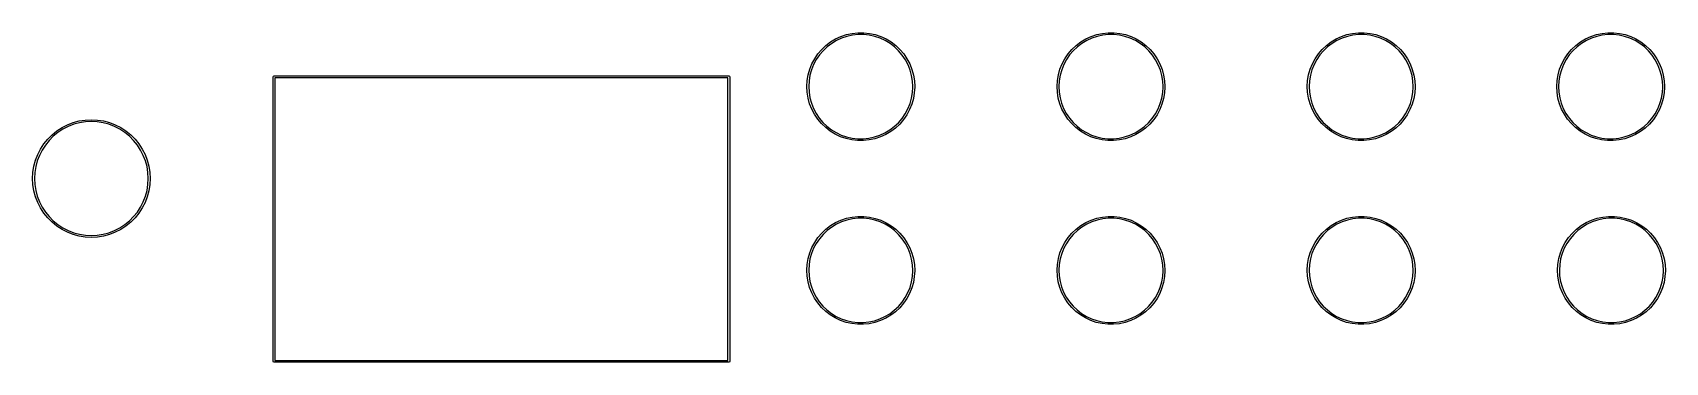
# Model space of a CAD drawing. Extents: x 5 to 107, y 0 to 20.
import ezdxf

# ---------------------------------------------------------------- set-up
doc = ezdxf.new("R2010")
doc.units = 0
doc.layers.add('BLACK', color=7, linetype='CONTINUOUS')

msp = doc.modelspace()

# ---------------------------------------------------------------- linework, layer by layer
at = {"layer": 'BLACK', "linetype": 'CONTINUOUS'}
for p, q in [((54.158, 19.2081), (54.4225, 19.4574)), ((54.4968, 19.3693), (54.2414, 19.1286)), ((54.4225, 19.4574), (54.7123, 19.6766)), ((54.7768, 19.581), (54.4968, 19.3693)), ((54.7123, 19.6766), (55.0241, 19.8632)), ((55.0779, 19.7613), (54.7768, 19.581)), ((55.0241, 19.8632), (55.3543, 20.015)), ((55.3967, 19.9079), (55.0779, 19.7613)), ((55.3543, 20.015), (55.6989, 20.1304)), ((55.7295, 20.0193), (55.3967, 19.9079)), ((55.6989, 20.1304), (56.054, 20.2078)), ((56.0724, 20.094), (55.7295, 20.0193)), ((56.054, 20.2078), (56.4154, 20.2464)), ((56.4214, 20.1313), (56.0724, 20.094)), ((56.4154, 20.2464), (56.7788, 20.2458)), ((56.7723, 20.1307), (56.4214, 20.1313)), ((57.1212, 20.0922), (56.7723, 20.1307)), ((56.7788, 20.2458), (57.14, 20.2059)), ((57.4638, 20.0162), (57.1212, 20.0922)), ((57.14, 20.2059), (57.4948, 20.1272)), ((57.7962, 19.9037), (57.4638, 20.0162)), ((57.4948, 20.1272), (57.839, 20.0107)), ((58.1145, 19.756), (57.7962, 19.9037)), ((57.839, 20.0107), (58.1686, 19.8577)), ((58.415, 19.5747), (58.1145, 19.756)), ((58.1686, 19.8577), (58.4798, 19.67)), ((58.6942, 19.362), (58.415, 19.5747)), ((58.4798, 19.67), (58.7689, 19.4498)), ((58.9488, 19.1204), (58.6942, 19.362)), ((58.7689, 19.4498), (59.0325, 19.1996)), ((69.7536, 19.2081), (70.0181, 19.4574)), ((70.0924, 19.3693), (69.837, 19.1286)), ((70.0181, 19.4574), (70.3079, 19.6766)), ((70.3724, 19.581), (70.0924, 19.3693)), ((70.3079, 19.6766), (70.6197, 19.8632)), ((70.6735, 19.7613), (70.3724, 19.581)), ((70.6197, 19.8632), (70.9499, 20.015)), ((70.9923, 19.9079), (70.6735, 19.7613)), ((70.9499, 20.015), (71.2945, 20.1304)), ((71.3251, 20.0193), (70.9923, 19.9079)), ((71.2945, 20.1304), (71.6496, 20.2078)), ((71.668, 20.094), (71.3251, 20.0193)), ((71.6496, 20.2078), (72.011, 20.2464)), ((72.017, 20.1313), (71.668, 20.094)), ((72.011, 20.2464), (72.3744, 20.2458)), ((72.3679, 20.1307), (72.017, 20.1313)), ((72.7168, 20.0922), (72.3679, 20.1307)), ((72.3744, 20.2458), (72.7356, 20.2059)), ((73.0594, 20.0162), (72.7168, 20.0922)), ((72.7356, 20.2059), (73.0904, 20.1272)), ((73.3918, 19.9037), (73.0594, 20.0162)), ((73.0904, 20.1272), (73.4346, 20.0107)), ((73.7101, 19.756), (73.3918, 19.9037)), ((73.4346, 20.0107), (73.7642, 19.8577)), ((74.0106, 19.5747), (73.7101, 19.756)), ((73.7642, 19.8577), (74.0754, 19.67)), ((74.2898, 19.362), (74.0106, 19.5747)), ((74.0754, 19.67), (74.3645, 19.4498)), ((74.5444, 19.1204), (74.2898, 19.362)), ((74.3645, 19.4498), (74.6281, 19.1996)), ((85.3492, 19.2081), (85.6137, 19.4574)), ((85.688, 19.3693), (85.4326, 19.1286)), ((85.6137, 19.4574), (85.9035, 19.6766)), ((85.968, 19.581), (85.688, 19.3693)), ((85.9035, 19.6766), (86.2153, 19.8632)), ((86.2691, 19.7613), (85.968, 19.581)), ((86.2153, 19.8632), (86.5455, 20.015)), ((86.5879, 19.9079), (86.2691, 19.7613)), ((86.5455, 20.015), (86.8901, 20.1304)), ((86.9207, 20.0193), (86.5879, 19.9079)), ((86.8901, 20.1304), (87.2452, 20.2078)), ((87.2636, 20.094), (86.9207, 20.0193)), ((87.2452, 20.2078), (87.6066, 20.2464)), ((87.6126, 20.1313), (87.2636, 20.094)), ((87.6066, 20.2464), (87.97, 20.2458)), ((87.9635, 20.1307), (87.6126, 20.1313)), ((88.3124, 20.0922), (87.9635, 20.1307)), ((87.97, 20.2458), (88.3312, 20.2059)), ((88.655, 20.0162), (88.3124, 20.0922)), ((88.3312, 20.2059), (88.686, 20.1272)), ((88.9874, 19.9037), (88.655, 20.0162)), ((88.686, 20.1272), (89.0302, 20.0107)), ((89.3057, 19.756), (88.9874, 19.9037)), ((89.0302, 20.0107), (89.3598, 19.8577)), ((89.6062, 19.5747), (89.3057, 19.756)), ((89.3598, 19.8577), (89.671, 19.67)), ((89.8854, 19.362), (89.6062, 19.5747)), ((89.671, 19.67), (89.9601, 19.4498)), ((90.14, 19.1204), (89.8854, 19.362)), ((89.9601, 19.4498), (90.2237, 19.1996)), ((100.896, 19.2081), (101.16, 19.4574)), ((101.235, 19.3693), (100.979, 19.1286)), ((101.16, 19.4574), (101.45, 19.6766)), ((101.515, 19.581), (101.235, 19.3693)), ((101.45, 19.6766), (101.762, 19.8632)), ((101.816, 19.7613), (101.515, 19.581)), ((101.762, 19.8632), (102.092, 20.015)), ((102.135, 19.9079), (101.816, 19.7613)), ((102.092, 20.015), (102.437, 20.1304)), ((102.467, 20.0193), (102.135, 19.9079)), ((102.437, 20.1304), (102.792, 20.2078)), ((102.81, 20.094), (102.467, 20.0193)), ((102.792, 20.2078), (103.153, 20.2464)), ((103.159, 20.1313), (102.81, 20.094)), ((103.153, 20.2464), (103.517, 20.2458)), ((103.51, 20.1307), (103.159, 20.1313)), ((103.859, 20.0922), (103.51, 20.1307)), ((103.517, 20.2458), (103.878, 20.2059)), ((104.202, 20.0162), (103.859, 20.0922)), ((103.878, 20.2059), (104.233, 20.1272)), ((104.534, 19.9037), (104.202, 20.0162)), ((104.233, 20.1272), (104.577, 20.0107)), ((104.852, 19.756), (104.534, 19.9037)), ((104.577, 20.0107), (104.906, 19.8577)), ((105.153, 19.5747), (104.852, 19.756)), ((104.906, 19.8577), (105.218, 19.67)), ((105.432, 19.362), (105.153, 19.5747)), ((105.218, 19.67), (105.507, 19.4498)), ((105.687, 19.1204), (105.432, 19.362)), ((105.507, 19.4498), (105.77, 19.1996)), ((53.546, 18.311), (53.7172, 18.6316)), ((53.8157, 18.5719), (53.6504, 18.2623)), ((53.7172, 18.6316), (53.922, 18.9318)), ((54.0135, 18.8618), (53.8157, 18.5719)), ((53.922, 18.9318), (54.158, 19.2081)), ((54.2414, 19.1286), (54.0135, 18.8618)), ((59.1757, 18.8528), (58.9488, 19.1204)), ((59.0325, 19.1996), (59.2675, 18.9225)), ((59.3725, 18.5622), (59.1757, 18.8528)), ((59.2675, 18.9225), (59.4713, 18.6215)), ((59.5367, 18.252), (59.3725, 18.5622)), ((59.4713, 18.6215), (59.6413, 18.3004)), ((69.1416, 18.311), (69.3128, 18.6316)), ((69.4113, 18.5719), (69.246, 18.2623)), ((69.3128, 18.6316), (69.5176, 18.9318)), ((69.6091, 18.8618), (69.4113, 18.5719)), ((69.5176, 18.9318), (69.7536, 19.2081)), ((69.837, 19.1286), (69.6091, 18.8618)), ((74.7713, 18.8528), (74.5444, 19.1204)), ((74.6281, 19.1996), (74.8631, 18.9225)), ((74.9681, 18.5622), (74.7713, 18.8528)), ((74.8631, 18.9225), (75.0669, 18.6215)), ((75.1323, 18.252), (74.9681, 18.5622)), ((75.0669, 18.6215), (75.2369, 18.3004)), ((84.7372, 18.311), (84.9084, 18.6316)), ((85.0069, 18.5719), (84.8417, 18.2623)), ((84.9084, 18.6316), (85.1132, 18.9318)), ((85.2047, 18.8618), (85.0069, 18.5719)), ((85.1132, 18.9318), (85.3492, 19.2081)), ((85.4326, 19.1286), (85.2047, 18.8618)), ((90.3669, 18.8528), (90.14, 19.1204)), ((90.2237, 19.1996), (90.4587, 18.9225)), ((90.5637, 18.5622), (90.3669, 18.8528)), ((90.4587, 18.9225), (90.6625, 18.6215)), ((90.7279, 18.252), (90.5637, 18.5622)), ((90.6625, 18.6215), (90.8325, 18.3004)), ((100.284, 18.311), (100.455, 18.6316)), ((100.554, 18.5719), (100.388, 18.2623)), ((100.455, 18.6316), (100.66, 18.9318)), ((100.751, 18.8618), (100.554, 18.5719)), ((100.66, 18.9318), (100.896, 19.2081)), ((100.979, 19.1286), (100.751, 18.8618)), ((105.914, 18.8528), (105.687, 19.1204)), ((105.77, 19.1996), (106.005, 18.9225)), ((106.11, 18.5622), (105.914, 18.8528)), ((106.005, 18.9225), (106.209, 18.6215)), ((106.275, 18.252), (106.11, 18.5622)), ((106.209, 18.6215), (106.379, 18.3004)), ((19.96, 17.503), (19.9776, 17.5454)), ((19.96, -0.197), (19.96, 17.503)), ((19.9776, 17.5454), (20.02, 17.563)), ((20.02, 17.563), (48.37, 17.563)), ((20.08, 17.443), (20.08, -0.137)), ((48.31, 17.443), (20.08, 17.443)), ((48.31, -0.137), (48.31, 17.443)), ((48.37, 17.563), (48.4124, 17.5454)), ((48.4124, 17.5454), (48.43, 17.503)), ((48.43, 17.503), (48.43, -0.197)), ((53.2521, 17.2655), (53.3121, 17.624)), ((53.3121, 17.624), (53.4105, 17.9738)), ((53.4246, 17.5988), (53.3667, 17.2527)), ((53.4105, 17.9738), (53.546, 18.311)), ((53.5196, 17.9367), (53.4246, 17.5988)), ((53.6504, 18.2623), (53.5196, 17.9367)), ((59.6665, 17.9259), (59.5367, 18.252)), ((59.6413, 18.3004), (59.7757, 17.9627)), ((59.7603, 17.5878), (59.6665, 17.9259)), ((59.817, 17.2414), (59.7603, 17.5878)), ((59.7757, 17.9627), (59.8728, 17.6125)), ((59.8728, 17.6125), (59.9315, 17.2539)), ((68.8477, 17.2655), (68.9077, 17.624)), ((68.9077, 17.624), (69.0061, 17.9738)), ((69.0202, 17.5988), (68.9623, 17.2527)), ((69.0061, 17.9738), (69.1416, 18.311)), ((69.1152, 17.9367), (69.0202, 17.5988)), ((69.246, 18.2623), (69.1152, 17.9367)), ((75.2621, 17.9259), (75.1323, 18.252)), ((75.2369, 18.3004), (75.3713, 17.9627)), ((75.3559, 17.5878), (75.2621, 17.9259)), ((75.4126, 17.2414), (75.3559, 17.5878)), ((75.3713, 17.9627), (75.4684, 17.6125)), ((75.4684, 17.6125), (75.5271, 17.2539)), ((84.4433, 17.2655), (84.5033, 17.624)), ((84.5033, 17.624), (84.6017, 17.9738)), ((84.6158, 17.5988), (84.5579, 17.2527)), ((84.6017, 17.9738), (84.7372, 18.311)), ((84.7108, 17.9367), (84.6158, 17.5988)), ((84.8417, 18.2623), (84.7108, 17.9367)), ((90.8577, 17.9259), (90.7279, 18.252)), ((90.8325, 18.3004), (90.9669, 17.9627)), ((90.9515, 17.5878), (90.8577, 17.9259)), ((91.0082, 17.2414), (90.9515, 17.5878)), ((90.9669, 17.9627), (91.064, 17.6125)), ((91.064, 17.6125), (91.1227, 17.2539)), ((99.9899, 17.2655), (100.05, 17.624)), ((100.05, 17.624), (100.148, 17.9738)), ((100.162, 17.5988), (100.104, 17.2527)), ((100.148, 17.9738), (100.284, 18.311)), ((100.257, 17.9367), (100.162, 17.5988)), ((100.388, 18.2623), (100.257, 17.9367)), ((106.404, 17.9259), (106.275, 18.252)), ((106.379, 18.3004), (106.514, 17.9627)), ((106.498, 17.5878), (106.404, 17.9259)), ((106.555, 17.2414), (106.498, 17.5878)), ((106.514, 17.9627), (106.611, 17.6125)), ((106.611, 17.6125), (106.669, 17.2539)), ((53.2312, 16.9027), (53.2521, 17.2655)), ((53.2312, 16.9023), (53.2312, 16.9027)), ((53.2496, 16.5398), (53.2312, 16.9023)), ((53.3071, 16.1809), (53.2496, 16.5398)), ((53.3667, 17.2527), (53.3465, 16.9023)), ((53.3465, 16.9023), (53.3642, 16.5518)), ((53.3642, 16.5518), (53.4197, 16.2053)), ((59.7553, 16.1721), (59.8145, 16.5181)), ((59.8145, 16.5181), (59.8359, 16.8683)), ((59.836, 16.891), (59.817, 17.2414)), ((59.8359, 16.8683), (59.836, 16.891)), ((59.9289, 16.5048), (59.8677, 16.1466)), ((59.9511, 16.8675), (59.9289, 16.5048)), ((59.9315, 17.2539), (59.9512, 16.891)), ((59.9512, 16.891), (59.9511, 16.8675)), ((68.8268, 16.9027), (68.8477, 17.2655)), ((68.8268, 16.9023), (68.8268, 16.9027)), ((68.8452, 16.5398), (68.8268, 16.9023)), ((68.9027, 16.1809), (68.8452, 16.5398)), ((68.9623, 17.2527), (68.9421, 16.9023)), ((68.9421, 16.9023), (68.9598, 16.5518)), ((68.9598, 16.5518), (69.0153, 16.2053)), ((75.3509, 16.1721), (75.4101, 16.5181)), ((75.4101, 16.5181), (75.4315, 16.8683)), ((75.4316, 16.891), (75.4126, 17.2414)), ((75.4315, 16.8683), (75.4316, 16.891)), ((75.5245, 16.5048), (75.4633, 16.1466)), ((75.5467, 16.8675), (75.5245, 16.5048)), ((75.5271, 17.2539), (75.5468, 16.891)), ((75.5468, 16.891), (75.5467, 16.8675)), ((84.4224, 16.9027), (84.4433, 17.2655)), ((84.4224, 16.9023), (84.4224, 16.9027)), ((84.4408, 16.5398), (84.4224, 16.9023)), ((84.4983, 16.1809), (84.4408, 16.5398)), ((84.5579, 17.2527), (84.5377, 16.9023)), ((84.5377, 16.9023), (84.5554, 16.5518)), ((84.5554, 16.5518), (84.6109, 16.2053)), ((90.9465, 16.1721), (91.0057, 16.5181)), ((91.0057, 16.5181), (91.0271, 16.8683)), ((91.0272, 16.891), (91.0082, 17.2414)), ((91.0271, 16.8683), (91.0272, 16.891)), ((91.1201, 16.5048), (91.0589, 16.1466)), ((91.1423, 16.8675), (91.1201, 16.5048)), ((91.1227, 17.2539), (91.1424, 16.891)), ((91.1424, 16.891), (91.1423, 16.8675)), ((99.969, 16.9027), (99.9899, 17.2655)), ((99.969, 16.9023), (99.969, 16.9027)), ((99.9874, 16.5398), (99.969, 16.9023)), ((100.045, 16.1809), (99.9874, 16.5398)), ((100.104, 17.2527), (100.084, 16.9023)), ((100.084, 16.9023), (100.102, 16.5518)), ((100.102, 16.5518), (100.158, 16.2053)), ((106.493, 16.1721), (106.552, 16.5181)), ((106.552, 16.5181), (106.574, 16.8683)), ((106.574, 16.891), (106.555, 17.2414)), ((106.574, 16.8683), (106.574, 16.891)), ((106.667, 16.5048), (106.606, 16.1466)), ((106.689, 16.8675), (106.667, 16.5048)), ((106.669, 17.2539), (106.689, 16.891)), ((106.689, 16.891), (106.689, 16.8675)), ((53.403, 15.8304), (53.3071, 16.1809)), ((53.5362, 15.4923), (53.403, 15.8304)), ((53.4197, 16.2053), (53.5123, 15.8668)), ((53.5123, 15.8668), (53.6409, 15.5403)), ((53.7051, 15.1705), (53.5362, 15.4923)), ((53.6409, 15.5403), (53.8041, 15.2295)), ((59.3608, 15.2004), (59.5271, 15.5094)), ((59.6314, 15.4604), (59.4591, 15.1404)), ((59.5271, 15.5094), (59.6592, 15.8346)), ((59.7681, 15.7971), (59.6314, 15.4604)), ((59.6592, 15.8346), (59.7553, 16.1721)), ((59.8677, 16.1466), (59.7681, 15.7971)), ((68.9986, 15.8304), (68.9027, 16.1809)), ((69.1318, 15.4923), (68.9986, 15.8304)), ((69.0153, 16.2053), (69.1079, 15.8668)), ((69.1079, 15.8668), (69.2365, 15.5403)), ((69.3007, 15.1705), (69.1318, 15.4923)), ((69.2365, 15.5403), (69.3997, 15.2295)), ((74.9564, 15.2004), (75.1227, 15.5094)), ((75.227, 15.4604), (75.0547, 15.1404)), ((75.1227, 15.5094), (75.2548, 15.8346)), ((75.3637, 15.7971), (75.227, 15.4604)), ((75.2548, 15.8346), (75.3509, 16.1721)), ((75.4633, 16.1466), (75.3637, 15.7971)), ((84.5942, 15.8304), (84.4983, 16.1809)), ((84.7274, 15.4923), (84.5942, 15.8304)), ((84.6109, 16.2053), (84.7035, 15.8668)), ((84.7035, 15.8668), (84.8321, 15.5403)), ((84.8963, 15.1705), (84.7274, 15.4923)), ((84.8321, 15.5403), (84.9953, 15.2295)), ((90.552, 15.2004), (90.7183, 15.5094)), ((90.8226, 15.4604), (90.6503, 15.1404)), ((90.7183, 15.5094), (90.8504, 15.8346)), ((90.9593, 15.7971), (90.8226, 15.4604)), ((90.8504, 15.8346), (90.9465, 16.1721)), ((91.0589, 16.1466), (90.9593, 15.7971)), ((100.141, 15.8304), (100.045, 16.1809)), ((100.274, 15.4923), (100.141, 15.8304)), ((100.158, 16.2053), (100.25, 15.8668)), ((100.25, 15.8668), (100.379, 15.5403)), ((100.443, 15.1705), (100.274, 15.4923)), ((100.379, 15.5403), (100.542, 15.2295)), ((106.099, 15.2004), (106.265, 15.5094)), ((106.369, 15.4604), (106.197, 15.1404)), ((106.265, 15.5094), (106.397, 15.8346)), ((106.506, 15.7971), (106.369, 15.4604)), ((106.397, 15.8346), (106.493, 16.1721)), ((106.606, 16.1466), (106.506, 15.7971)), ((6.48471, 14.137), (6.806, 14.3457)), ((6.806, 14.3457), (7.14734, 14.5196)), ((7.19418, 14.4144), (6.86357, 14.2459)), ((7.14734, 14.5196), (7.505, 14.6569)), ((7.54058, 14.5474), (7.19418, 14.4144)), ((7.505, 14.6569), (7.87504, 14.756)), ((7.89898, 14.6434), (7.54058, 14.5474)), ((7.87504, 14.756), (8.25343, 14.8159)), ((8.26546, 14.7014), (7.89898, 14.6434)), ((8.25343, 14.8159), (8.636, 14.836)), ((8.636, 14.7209), (8.26546, 14.7014)), ((8.636, 14.836), (9.01857, 14.8159)), ((9.00654, 14.7014), (8.636, 14.7209)), ((9.37302, 14.6434), (9.00654, 14.7014)), ((9.01857, 14.8159), (9.39696, 14.756)), ((9.73142, 14.5474), (9.37302, 14.6434)), ((9.39696, 14.756), (9.767, 14.6569)), ((10.0778, 14.4144), (9.73142, 14.5474)), ((9.767, 14.6569), (10.1247, 14.5196)), ((10.4084, 14.2459), (10.0778, 14.4144)), ((10.1247, 14.5196), (10.466, 14.3457)), ((10.466, 14.3457), (10.7873, 14.137)), ((53.9078, 14.8689), (53.7051, 15.1705)), ((53.8041, 15.2295), (53.9998, 14.9383)), ((54.1419, 14.5909), (53.9078, 14.8689)), ((53.9998, 14.9383), (54.2259, 14.6698)), ((54.4046, 14.3398), (54.1419, 14.5909)), ((54.2259, 14.6698), (54.4796, 14.4273)), ((54.6929, 14.1186), (54.4046, 14.3398)), ((54.4796, 14.4273), (54.758, 14.2137)), ((58.3962, 14.1947), (58.6769, 14.4054)), ((58.751, 14.3171), (58.4604, 14.0989)), ((58.6769, 14.4054), (58.9331, 14.6452)), ((59.0163, 14.5654), (58.751, 14.3171)), ((58.9331, 14.6452), (59.162, 14.9112)), ((59.2533, 14.8409), (59.0163, 14.5654)), ((59.162, 14.9112), (59.3608, 15.2004)), ((59.4591, 15.1404), (59.2533, 14.8409)), ((69.5034, 14.8689), (69.3007, 15.1705)), ((69.3997, 15.2295), (69.5954, 14.9383)), ((69.7375, 14.5909), (69.5034, 14.8689)), ((69.5954, 14.9383), (69.8215, 14.6698)), ((70.0002, 14.3398), (69.7375, 14.5909)), ((69.8215, 14.6698), (70.0752, 14.4273)), ((70.2885, 14.1186), (70.0002, 14.3398)), ((70.0752, 14.4273), (70.3536, 14.2137)), ((73.9918, 14.1947), (74.2725, 14.4054)), ((74.3466, 14.3171), (74.056, 14.0989)), ((74.2725, 14.4054), (74.5287, 14.6452)), ((74.6119, 14.5654), (74.3466, 14.3171)), ((74.5287, 14.6452), (74.7576, 14.9112)), ((74.8489, 14.8409), (74.6119, 14.5654)), ((74.7576, 14.9112), (74.9564, 15.2004)), ((75.0547, 15.1404), (74.8489, 14.8409)), ((85.099, 14.8689), (84.8963, 15.1705)), ((84.9953, 15.2295), (85.191, 14.9383)), ((85.3331, 14.5909), (85.099, 14.8689)), ((85.191, 14.9383), (85.4171, 14.6698)), ((85.5958, 14.3398), (85.3331, 14.5909)), ((85.4171, 14.6698), (85.6708, 14.4273)), ((85.8841, 14.1186), (85.5958, 14.3398)), ((85.6708, 14.4273), (85.9492, 14.2137)), ((89.5874, 14.1947), (89.8681, 14.4054)), ((89.9422, 14.3171), (89.6516, 14.0989)), ((89.8681, 14.4054), (90.1243, 14.6452)), ((90.2075, 14.5654), (89.9422, 14.3171)), ((90.1243, 14.6452), (90.3532, 14.9112)), ((90.4445, 14.8409), (90.2075, 14.5654)), ((90.3532, 14.9112), (90.552, 15.2004)), ((90.6503, 15.1404), (90.4445, 14.8409)), ((100.646, 14.8689), (100.443, 15.1705)), ((100.542, 15.2295), (100.738, 14.9383)), ((100.88, 14.5909), (100.646, 14.8689)), ((100.738, 14.9383), (100.964, 14.6698)), ((101.142, 14.3398), (100.88, 14.5909)), ((100.964, 14.6698), (101.217, 14.4273)), ((101.431, 14.1186), (101.142, 14.3398)), ((101.217, 14.4273), (101.496, 14.2137)), ((105.134, 14.1947), (105.415, 14.4054)), ((105.489, 14.3171), (105.198, 14.0989)), ((105.415, 14.4054), (105.671, 14.6452)), ((105.754, 14.5654), (105.489, 14.3171)), ((105.671, 14.6452), (105.9, 14.9112)), ((105.991, 14.8409), (105.754, 14.5654)), ((105.9, 14.9112), (106.099, 15.2004)), ((106.197, 15.1404), (105.991, 14.8409)), ((5.46635, 13.006), (5.675, 13.3273)), ((5.76815, 13.2596), (5.56606, 12.9484)), ((5.675, 13.3273), (5.91609, 13.625)), ((6.00166, 13.548), (5.76815, 13.2596)), ((5.91609, 13.625), (6.18698, 13.8959)), ((6.26403, 13.8103), (6.00166, 13.548)), ((6.18698, 13.8959), (6.48471, 14.137)), ((6.55239, 14.0438), (6.26403, 13.8103)), ((6.86357, 14.2459), (6.55239, 14.0438)), ((10.7196, 14.0438), (10.4084, 14.2459)), ((11.008, 13.8103), (10.7196, 14.0438)), ((10.7873, 14.137), (11.085, 13.8959)), ((11.2703, 13.548), (11.008, 13.8103)), ((11.085, 13.8959), (11.3559, 13.625)), ((11.5038, 13.2596), (11.2703, 13.548)), ((11.3559, 13.625), (11.597, 13.3273)), ((11.7059, 12.9484), (11.5038, 13.2596)), ((11.597, 13.3273), (11.8057, 13.006)), ((55.0034, 13.9298), (54.6929, 14.1186)), ((54.758, 14.2137), (55.0579, 14.0314)), ((55.3325, 13.7757), (55.0034, 13.9298)), ((55.0579, 14.0314), (55.3757, 13.8825)), ((55.6763, 13.6579), (55.3325, 13.7757)), ((55.3757, 13.8825), (55.7077, 13.7688)), ((56.0309, 13.5781), (55.6763, 13.6579)), ((55.7077, 13.7688), (56.0501, 13.6917)), ((56.3919, 13.5369), (56.0309, 13.5781)), ((56.0501, 13.6917), (56.3988, 13.652)), ((56.7553, 13.535), (56.3919, 13.5369)), ((56.3988, 13.652), (56.7497, 13.6501)), ((56.7497, 13.6501), (57.0988, 13.6862)), ((57.1168, 13.5724), (56.7553, 13.535)), ((57.0988, 13.6862), (57.4419, 13.7598)), ((57.4722, 13.6485), (57.1168, 13.5724)), ((57.4419, 13.7598), (57.7751, 13.8699)), ((57.8172, 13.7627), (57.4722, 13.6485)), ((57.7751, 13.8699), (58.0945, 14.0155)), ((58.1479, 13.9134), (57.8172, 13.7627)), ((58.0945, 14.0155), (58.3962, 14.1947)), ((58.4604, 14.0989), (58.1479, 13.9134)), ((70.599, 13.9298), (70.2885, 14.1186)), ((70.3536, 14.2137), (70.6535, 14.0314)), ((70.9281, 13.7757), (70.599, 13.9298)), ((70.6535, 14.0314), (70.9713, 13.8825)), ((71.2719, 13.6579), (70.9281, 13.7757)), ((70.9713, 13.8825), (71.3033, 13.7688)), ((71.6265, 13.5781), (71.2719, 13.6579)), ((71.3033, 13.7688), (71.6457, 13.6917)), ((71.9875, 13.5369), (71.6265, 13.5781)), ((71.6457, 13.6917), (71.9944, 13.652)), ((72.3509, 13.535), (71.9875, 13.5369)), ((71.9944, 13.652), (72.3453, 13.6501)), ((72.3453, 13.6501), (72.6944, 13.6862)), ((72.7124, 13.5724), (72.3509, 13.535)), ((72.6944, 13.6862), (73.0375, 13.7598)), ((73.0678, 13.6485), (72.7124, 13.5724)), ((73.0375, 13.7598), (73.3707, 13.8699)), ((73.4128, 13.7627), (73.0678, 13.6485)), ((73.3707, 13.8699), (73.6901, 14.0155)), ((73.7435, 13.9134), (73.4128, 13.7627)), ((73.6901, 14.0155), (73.9918, 14.1947)), ((74.056, 14.0989), (73.7435, 13.9134)), ((86.1946, 13.9298), (85.8841, 14.1186)), ((85.9492, 14.2137), (86.2491, 14.0314)), ((86.5237, 13.7757), (86.1946, 13.9298)), ((86.2491, 14.0314), (86.5669, 13.8825)), ((86.8675, 13.6579), (86.5237, 13.7757)), ((86.5669, 13.8825), (86.8989, 13.7688)), ((87.2221, 13.5781), (86.8675, 13.6579)), ((86.8989, 13.7688), (87.2413, 13.6917)), ((87.5831, 13.5369), (87.2221, 13.5781)), ((87.2413, 13.6917), (87.59, 13.652)), ((87.9465, 13.535), (87.5831, 13.5369)), ((87.59, 13.652), (87.9409, 13.6501)), ((87.9409, 13.6501), (88.29, 13.6862)), ((88.308, 13.5724), (87.9465, 13.535)), ((88.29, 13.6862), (88.6331, 13.7598)), ((88.6634, 13.6485), (88.308, 13.5724)), ((88.6331, 13.7598), (88.9663, 13.8699)), ((89.0084, 13.7627), (88.6634, 13.6485)), ((88.9663, 13.8699), (89.2857, 14.0155)), ((89.3391, 13.9134), (89.0084, 13.7627)), ((89.2857, 14.0155), (89.5874, 14.1947)), ((89.6516, 14.0989), (89.3391, 13.9134)), ((101.741, 13.9298), (101.431, 14.1186)), ((101.496, 14.2137), (101.796, 14.0314)), ((102.07, 13.7757), (101.741, 13.9298)), ((101.796, 14.0314), (102.113, 13.8825)), ((102.414, 13.6579), (102.07, 13.7757)), ((102.113, 13.8825), (102.446, 13.7688)), ((102.769, 13.5781), (102.414, 13.6579)), ((102.446, 13.7688), (102.788, 13.6917)), ((103.13, 13.5369), (102.769, 13.5781)), ((102.788, 13.6917), (103.137, 13.652)), ((103.493, 13.535), (103.13, 13.5369)), ((103.137, 13.652), (103.488, 13.6501)), ((103.488, 13.6501), (103.837, 13.6862)), ((103.855, 13.5724), (103.493, 13.535)), ((103.837, 13.6862), (104.18, 13.7598)), ((104.21, 13.6485), (103.855, 13.5724)), ((104.18, 13.7598), (104.513, 13.8699)), ((104.555, 13.7627), (104.21, 13.6485)), ((104.513, 13.8699), (104.832, 14.0155)), ((104.886, 13.9134), (104.555, 13.7627)), ((104.832, 14.0155), (105.134, 14.1947)), ((105.198, 14.0989), (104.886, 13.9134)), ((5.05598, 11.937), (5.15513, 12.307)), ((5.15513, 12.307), (5.29242, 12.6647)), ((5.26464, 12.2714), (5.16861, 11.913)), ((5.39761, 12.6178), (5.26464, 12.2714)), ((5.29242, 12.6647), (5.46635, 13.006)), ((5.56606, 12.9484), (5.39761, 12.6178)), ((11.8744, 12.6178), (11.7059, 12.9484)), ((11.8057, 13.006), (11.9796, 12.6647)), ((12.0074, 12.2714), (11.8744, 12.6178)), ((11.9796, 12.6647), (12.1169, 12.307)), ((12.1034, 11.913), (12.0074, 12.2714)), ((12.1169, 12.307), (12.216, 11.937)), ((4.976, 11.176), (4.99605, 11.5586)), ((4.99605, 11.5586), (5.05598, 11.937)), ((5.11056, 11.5465), (5.09114, 11.176)), ((5.16861, 11.913), (5.11056, 11.5465)), ((12.1614, 11.5465), (12.1034, 11.913)), ((12.1809, 11.176), (12.1614, 11.5465)), ((12.216, 11.937), (12.2759, 11.5586)), ((12.2759, 11.5586), (12.296, 11.176)), ((4.99605, 10.7934), (4.976, 11.176)), ((5.05598, 10.415), (4.99605, 10.7934)), ((5.15513, 10.045), (5.05598, 10.415)), ((5.09114, 11.176), (5.11056, 10.8055)), ((5.11056, 10.8055), (5.16861, 10.439)), ((5.16861, 10.439), (5.26464, 10.0806)), ((12.0074, 10.0806), (12.1034, 10.439)), ((12.1034, 10.439), (12.1614, 10.8055)), ((12.216, 10.415), (12.1169, 10.045)), ((12.1614, 10.8055), (12.1809, 11.176)), ((12.2759, 10.7934), (12.216, 10.415)), ((12.296, 11.176), (12.2759, 10.7934)), ((5.29242, 9.68734), (5.15513, 10.045)), ((5.26464, 10.0806), (5.39761, 9.73418)), ((5.46635, 9.346), (5.29242, 9.68734)), ((5.39761, 9.73418), (5.56606, 9.40357)), ((5.675, 9.02471), (5.46635, 9.346)), ((5.56606, 9.40357), (5.76815, 9.09239)), ((11.5038, 9.09239), (11.7059, 9.40357)), ((11.8057, 9.346), (11.597, 9.02471)), ((11.7059, 9.40357), (11.8744, 9.73418)), ((11.9796, 9.68734), (11.8057, 9.346)), ((11.8744, 9.73418), (12.0074, 10.0806)), ((12.1169, 10.045), (11.9796, 9.68734)), ((5.91609, 8.72698), (5.675, 9.02471)), ((5.76815, 9.09239), (6.00166, 8.80403)), ((6.18698, 8.45609), (5.91609, 8.72698)), ((6.00166, 8.80403), (6.26403, 8.54166)), ((6.48471, 8.215), (6.18698, 8.45609)), ((6.26403, 8.54166), (6.55239, 8.30815)), ((6.806, 8.00635), (6.48471, 8.215)), ((6.55239, 8.30815), (6.86357, 8.10606)), ((10.4084, 8.10606), (10.7196, 8.30815)), ((10.7873, 8.215), (10.466, 8.00635)), ((10.7196, 8.30815), (11.008, 8.54166)), ((11.085, 8.45609), (10.7873, 8.215)), ((11.008, 8.54166), (11.2703, 8.80403)), ((11.3559, 8.72698), (11.085, 8.45609)), ((11.2703, 8.80403), (11.5038, 9.09239)), ((11.597, 9.02471), (11.3559, 8.72698)), ((54.4225, 8.02736), (54.7123, 8.24657)), ((54.7768, 8.15103), (54.4968, 7.93933)), ((54.7123, 8.24657), (55.0241, 8.43319)), ((55.0779, 8.33125), (54.7768, 8.15103)), ((55.0241, 8.43319), (55.3543, 8.58505)), ((55.3967, 8.4779), (55.0779, 8.33125)), ((55.3543, 8.58505), (55.6989, 8.70036)), ((55.7295, 8.58926), (55.3967, 8.4779)), ((55.6989, 8.70036), (56.054, 8.77778)), ((56.0724, 8.66402), (55.7295, 8.58926)), ((56.054, 8.77778), (56.4154, 8.81639)), ((56.4214, 8.70131), (56.0724, 8.66402)), ((56.4154, 8.81639), (56.7788, 8.81576)), ((56.7723, 8.7007), (56.4214, 8.70131)), ((57.1212, 8.66219), (56.7723, 8.7007)), ((56.7788, 8.81576), (57.14, 8.77588)), ((57.4638, 8.58623), (57.1212, 8.66219)), ((57.14, 8.77588), (57.4948, 8.69723)), ((57.7962, 8.47371), (57.4638, 8.58623)), ((57.4948, 8.69723), (57.839, 8.58071)), ((58.1145, 8.32595), (57.7962, 8.47371)), ((57.839, 8.58071), (58.1686, 8.4277)), ((58.415, 8.14468), (58.1145, 8.32595)), ((58.1686, 8.4277), (58.4798, 8.23999)), ((58.6942, 7.93201), (58.415, 8.14468)), ((58.4798, 8.23999), (58.7689, 8.01977)), ((70.0181, 8.02736), (70.3079, 8.24657)), ((70.3724, 8.15103), (70.0924, 7.93933)), ((70.3079, 8.24657), (70.6197, 8.43319)), ((70.6735, 8.33125), (70.3724, 8.15103)), ((70.6197, 8.43319), (70.9499, 8.58505)), ((70.9923, 8.4779), (70.6735, 8.33125)), ((70.9499, 8.58505), (71.2945, 8.70036)), ((71.3251, 8.58926), (70.9923, 8.4779)), ((71.2945, 8.70036), (71.6496, 8.77778)), ((71.668, 8.66402), (71.3251, 8.58926)), ((71.6496, 8.77778), (72.011, 8.81639)), ((72.017, 8.70131), (71.668, 8.66402)), ((72.011, 8.81639), (72.3744, 8.81576)), ((72.3679, 8.7007), (72.017, 8.70131)), ((72.7168, 8.66219), (72.3679, 8.7007)), ((72.3744, 8.81576), (72.7356, 8.77588)), ((73.0594, 8.58623), (72.7168, 8.66219)), ((72.7356, 8.77588), (73.0904, 8.69723)), ((73.3918, 8.47371), (73.0594, 8.58623)), ((73.0904, 8.69723), (73.4346, 8.58071)), ((73.7101, 8.32595), (73.3918, 8.47371)), ((73.4346, 8.58071), (73.7642, 8.4277)), ((74.0106, 8.14468), (73.7101, 8.32595)), ((73.7642, 8.4277), (74.0754, 8.23999)), ((74.2898, 7.93201), (74.0106, 8.14468)), ((74.0754, 8.23999), (74.3645, 8.01977)), ((85.6137, 8.02736), (85.9035, 8.24657)), ((85.968, 8.15103), (85.688, 7.93933)), ((85.9035, 8.24657), (86.2153, 8.43319)), ((86.2691, 8.33125), (85.968, 8.15103)), ((86.2153, 8.43319), (86.5455, 8.58505)), ((86.5879, 8.4779), (86.2691, 8.33125)), ((86.5455, 8.58505), (86.8901, 8.70036)), ((86.9207, 8.58926), (86.5879, 8.4779)), ((86.8901, 8.70036), (87.2452, 8.77778)), ((87.2636, 8.66402), (86.9207, 8.58926)), ((87.2452, 8.77778), (87.6066, 8.81639)), ((87.6126, 8.70131), (87.2636, 8.66402)), ((87.6066, 8.81639), (87.97, 8.81576)), ((87.9635, 8.7007), (87.6126, 8.70131)), ((88.3124, 8.66219), (87.9635, 8.7007)), ((87.97, 8.81576), (88.3312, 8.77588)), ((88.655, 8.58623), (88.3124, 8.66219)), ((88.3312, 8.77588), (88.686, 8.69723)), ((88.9874, 8.47371), (88.655, 8.58623)), ((88.686, 8.69723), (89.0302, 8.58071)), ((89.3057, 8.32595), (88.9874, 8.47371)), ((89.0302, 8.58071), (89.3598, 8.4277)), ((89.6062, 8.14468), (89.3057, 8.32595)), ((89.3598, 8.4277), (89.671, 8.23999)), ((89.8854, 7.93201), (89.6062, 8.14468)), ((89.671, 8.23999), (89.9601, 8.01977)), ((101.209, 8.02736), (101.499, 8.24657)), ((101.564, 8.15103), (101.284, 7.93933)), ((101.499, 8.24657), (101.811, 8.43319)), ((101.865, 8.33125), (101.564, 8.15103)), ((101.811, 8.43319), (102.141, 8.58505)), ((102.184, 8.4779), (101.865, 8.33125)), ((102.141, 8.58505), (102.486, 8.70036)), ((102.516, 8.58926), (102.184, 8.4779)), ((102.486, 8.70036), (102.841, 8.77778)), ((102.859, 8.66402), (102.516, 8.58926)), ((102.841, 8.77778), (103.202, 8.81639)), ((103.208, 8.70131), (102.859, 8.66402)), ((103.202, 8.81639), (103.566, 8.81576)), ((103.559, 8.7007), (103.208, 8.70131)), ((103.908, 8.66219), (103.559, 8.7007)), ((103.566, 8.81576), (103.927, 8.77588)), ((104.251, 8.58623), (103.908, 8.66219)), ((103.927, 8.77588), (104.282, 8.69723)), ((104.583, 8.47371), (104.251, 8.58623)), ((104.282, 8.69723), (104.626, 8.58071)), ((104.901, 8.32595), (104.583, 8.47371)), ((104.626, 8.58071), (104.955, 8.4277)), ((105.202, 8.14468), (104.901, 8.32595)), ((104.955, 8.4277), (105.267, 8.23999)), ((105.481, 7.93201), (105.202, 8.14468)), ((105.267, 8.23999), (105.556, 8.01977)), ((7.14734, 7.83242), (6.806, 8.00635)), ((6.86357, 8.10606), (7.19418, 7.93761)), ((7.505, 7.69513), (7.14734, 7.83242)), ((7.19418, 7.93761), (7.54058, 7.80464)), ((7.87504, 7.59598), (7.505, 7.69513)), ((7.54058, 7.80464), (7.89898, 7.70861)), ((8.25343, 7.53605), (7.87504, 7.59598)), ((7.89898, 7.70861), (8.26546, 7.65056)), ((8.636, 7.516), (8.25343, 7.53605)), ((8.26546, 7.65056), (8.636, 7.63114)), ((8.636, 7.63114), (9.00654, 7.65056)), ((9.01857, 7.53605), (8.636, 7.516)), ((9.00654, 7.65056), (9.37302, 7.70861)), ((9.39696, 7.59598), (9.01857, 7.53605)), ((9.37302, 7.70861), (9.73142, 7.80464)), ((9.767, 7.69513), (9.39696, 7.59598)), ((9.73142, 7.80464), (10.0778, 7.93761)), ((10.1247, 7.83242), (9.767, 7.69513)), ((10.0778, 7.93761), (10.4084, 8.10606)), ((10.466, 8.00635), (10.1247, 7.83242)), ((53.546, 6.881), (53.7172, 7.20157)), ((53.8157, 7.14187), (53.6504, 6.83229)), ((53.7172, 7.20157), (53.922, 7.50178)), ((54.0135, 7.43179), (53.8157, 7.14187)), ((53.922, 7.50178), (54.158, 7.77812)), ((54.2414, 7.69865), (54.0135, 7.43179)), ((54.158, 7.77812), (54.4225, 8.02736)), ((54.4968, 7.93933), (54.2414, 7.69865)), ((58.9488, 7.69043), (58.6942, 7.93201)), ((58.7689, 8.01977), (59.0325, 7.76961)), ((59.1757, 7.42278), (58.9488, 7.69043)), ((59.0325, 7.76961), (59.2675, 7.49245)), ((59.3725, 7.13217), (59.1757, 7.42278)), ((59.2675, 7.49245), (59.4713, 7.19153)), ((59.5367, 6.82202), (59.3725, 7.13217)), ((59.4713, 7.19153), (59.6413, 6.87036)), ((69.1416, 6.881), (69.3128, 7.20157)), ((69.4113, 7.14187), (69.246, 6.83229)), ((69.3128, 7.20157), (69.5176, 7.50178)), ((69.6091, 7.43179), (69.4113, 7.14187)), ((69.5176, 7.50178), (69.7536, 7.77812)), ((69.837, 7.69865), (69.6091, 7.43179)), ((69.7536, 7.77812), (70.0181, 8.02736)), ((70.0924, 7.93933), (69.837, 7.69865)), ((74.5444, 7.69043), (74.2898, 7.93201)), ((74.3645, 8.01977), (74.6281, 7.76961)), ((74.7713, 7.42278), (74.5444, 7.69043)), ((74.6281, 7.76961), (74.8631, 7.49245)), ((74.9681, 7.13217), (74.7713, 7.42278)), ((74.8631, 7.49245), (75.0669, 7.19153)), ((75.1323, 6.82202), (74.9681, 7.13217)), ((75.0669, 7.19153), (75.2369, 6.87036)), ((84.7372, 6.881), (84.9084, 7.20157)), ((85.0069, 7.14187), (84.8417, 6.83229)), ((84.9084, 7.20157), (85.1132, 7.50178)), ((85.2047, 7.43179), (85.0069, 7.14187)), ((85.1132, 7.50178), (85.3492, 7.77812)), ((85.4326, 7.69865), (85.2047, 7.43179)), ((85.3492, 7.77812), (85.6137, 8.02736)), ((85.688, 7.93933), (85.4326, 7.69865)), ((90.14, 7.69043), (89.8854, 7.93201)), ((89.9601, 8.01977), (90.2237, 7.76961)), ((90.3669, 7.42278), (90.14, 7.69043)), ((90.2237, 7.76961), (90.4587, 7.49245)), ((90.5637, 7.13217), (90.3669, 7.42278)), ((90.4587, 7.49245), (90.6625, 7.19153)), ((90.7279, 6.82202), (90.5637, 7.13217)), ((90.6625, 7.19153), (90.8325, 6.87036)), ((100.333, 6.881), (100.504, 7.20157)), ((100.603, 7.14187), (100.437, 6.83229)), ((100.504, 7.20157), (100.709, 7.50178)), ((100.8, 7.43179), (100.603, 7.14187)), ((100.709, 7.50178), (100.945, 7.77812)), ((101.028, 7.69865), (100.8, 7.43179)), ((100.945, 7.77812), (101.209, 8.02736)), ((101.284, 7.93933), (101.028, 7.69865)), ((105.736, 7.69043), (105.481, 7.93201)), ((105.556, 8.01977), (105.819, 7.76961)), ((105.963, 7.42278), (105.736, 7.69043)), ((105.819, 7.76961), (106.054, 7.49245)), ((106.159, 7.13217), (105.963, 7.42278)), ((106.054, 7.49245), (106.258, 7.19153)), ((106.324, 6.82202), (106.159, 7.13217)), ((106.258, 7.19153), (106.428, 6.87036)), ((53.2521, 5.83554), (53.3121, 6.19396)), ((53.3121, 6.19396), (53.4105, 6.54381)), ((53.4246, 6.16882), (53.3667, 5.82269)), ((53.4105, 6.54381), (53.546, 6.881)), ((53.5196, 6.50667), (53.4246, 6.16882)), ((53.6504, 6.83229), (53.5196, 6.50667)), ((59.6665, 6.49595), (59.5367, 6.82202)), ((59.6413, 6.87036), (59.7757, 6.5327)), ((59.7603, 6.15776), (59.6665, 6.49595)), ((59.817, 5.81143), (59.7603, 6.15776)), ((59.7757, 6.5327), (59.8728, 6.18251)), ((59.8728, 6.18251), (59.9315, 5.82388)), ((68.8477, 5.83554), (68.9077, 6.19396)), ((68.9077, 6.19396), (69.0061, 6.54381)), ((69.0202, 6.16882), (68.9623, 5.82269)), ((69.0061, 6.54381), (69.1416, 6.881)), ((69.1152, 6.50667), (69.0202, 6.16882)), ((69.246, 6.83229), (69.1152, 6.50667)), ((75.2621, 6.49595), (75.1323, 6.82202)), ((75.2369, 6.87036), (75.3713, 6.5327)), ((75.3559, 6.15776), (75.2621, 6.49595)), ((75.4126, 5.81143), (75.3559, 6.15776)), ((75.3713, 6.5327), (75.4684, 6.18251)), ((75.4684, 6.18251), (75.5271, 5.82388)), ((84.4433, 5.83554), (84.5033, 6.19396)), ((84.5033, 6.19396), (84.6017, 6.54381)), ((84.6158, 6.16882), (84.5579, 5.82269)), ((84.6017, 6.54381), (84.7372, 6.881)), ((84.7108, 6.50667), (84.6158, 6.16882)), ((84.8417, 6.83229), (84.7108, 6.50667)), ((90.8577, 6.49595), (90.7279, 6.82202)), ((90.8325, 6.87036), (90.9669, 6.5327)), ((90.9515, 6.15776), (90.8577, 6.49595)), ((91.0082, 5.81143), (90.9515, 6.15776)), ((90.9669, 6.5327), (91.064, 6.18251)), ((91.064, 6.18251), (91.1227, 5.82388)), ((100.039, 5.83554), (100.099, 6.19396)), ((100.099, 6.19396), (100.197, 6.54381)), ((100.211, 6.16882), (100.153, 5.82269)), ((100.197, 6.54381), (100.333, 6.881)), ((100.306, 6.50667), (100.211, 6.16882)), ((100.437, 6.83229), (100.306, 6.50667)), ((106.453, 6.49595), (106.324, 6.82202)), ((106.428, 6.87036), (106.563, 6.5327)), ((106.547, 6.15776), (106.453, 6.49595)), ((106.604, 5.81143), (106.547, 6.15776)), ((106.563, 6.5327), (106.66, 6.18251)), ((106.66, 6.18251), (106.718, 5.82388)), ((53.2312, 5.47273), (53.2521, 5.83554)), ((53.2312, 5.47233), (53.2312, 5.47273)), ((53.2496, 5.10978), (53.2312, 5.47233)), ((53.3071, 4.75095), (53.2496, 5.10978)), ((53.3667, 5.82269), (53.3465, 5.47233)), ((53.3465, 5.47233), (53.3642, 5.12183)), ((53.3642, 5.12183), (53.4197, 4.7753)), ((59.8145, 5.08806), (59.8359, 5.43835)), ((59.836, 5.461), (59.817, 5.81143)), ((59.8359, 5.43835), (59.836, 5.461)), ((59.9511, 5.43754), (59.9289, 5.07481)), ((59.9315, 5.82388), (59.9512, 5.461)), ((59.9512, 5.461), (59.9511, 5.43754)), ((68.8268, 5.47273), (68.8477, 5.83554)), ((68.8268, 5.47233), (68.8268, 5.47273)), ((68.8452, 5.10978), (68.8268, 5.47233)), ((68.9027, 4.75095), (68.8452, 5.10978)), ((68.9623, 5.82269), (68.9421, 5.47233)), ((68.9421, 5.47233), (68.9598, 5.12183)), ((68.9598, 5.12183), (69.0153, 4.7753)), ((75.4101, 5.08806), (75.4315, 5.43835)), ((75.4316, 5.461), (75.4126, 5.81143)), ((75.4315, 5.43835), (75.4316, 5.461)), ((75.5467, 5.43754), (75.5245, 5.07481)), ((75.5271, 5.82388), (75.5468, 5.461)), ((75.5468, 5.461), (75.5467, 5.43754)), ((84.4224, 5.47273), (84.4433, 5.83554)), ((84.4224, 5.47233), (84.4224, 5.47273)), ((84.4408, 5.10978), (84.4224, 5.47233)), ((84.4983, 4.75095), (84.4408, 5.10978)), ((84.5579, 5.82269), (84.5377, 5.47233)), ((84.5377, 5.47233), (84.5554, 5.12183)), ((84.5554, 5.12183), (84.6109, 4.7753)), ((91.0057, 5.08806), (91.0271, 5.43835)), ((91.0272, 5.461), (91.0082, 5.81143)), ((91.0271, 5.43835), (91.0272, 5.461)), ((91.1423, 5.43754), (91.1201, 5.07481)), ((91.1227, 5.82388), (91.1424, 5.461)), ((91.1424, 5.461), (91.1423, 5.43754)), ((100.018, 5.47273), (100.039, 5.83554)), ((100.018, 5.47233), (100.018, 5.47273)), ((100.036, 5.10978), (100.018, 5.47233)), ((100.094, 4.75095), (100.036, 5.10978)), ((100.153, 5.82269), (100.133, 5.47233)), ((100.133, 5.47233), (100.151, 5.12183)), ((100.151, 5.12183), (100.207, 4.7753)), ((106.601, 5.08806), (106.623, 5.43835)), ((106.623, 5.461), (106.604, 5.81143)), ((106.623, 5.43835), (106.623, 5.461)), ((106.738, 5.43754), (106.716, 5.07481)), ((106.718, 5.82388), (106.738, 5.461)), ((106.738, 5.461), (106.738, 5.43754)), ((53.403, 4.40042), (53.3071, 4.75095)), ((53.5362, 4.0623), (53.403, 4.40042)), ((53.4197, 4.7753), (53.5123, 4.4368)), ((53.5123, 4.4368), (53.6409, 4.11027)), ((53.6409, 4.11027), (53.8041, 3.79954)), ((59.3608, 3.77045), (59.5271, 4.07945)), ((59.5271, 4.07945), (59.6592, 4.40461)), ((59.7681, 4.36709), (59.6314, 4.03038)), ((59.6592, 4.40461), (59.7553, 4.74213)), ((59.7553, 4.74213), (59.8145, 5.08806)), ((59.8677, 4.7166), (59.7681, 4.36709)), ((59.9289, 5.07481), (59.8677, 4.7166)), ((68.9986, 4.40042), (68.9027, 4.75095)), ((69.1318, 4.0623), (68.9986, 4.40042)), ((69.0153, 4.7753), (69.1079, 4.4368)), ((69.1079, 4.4368), (69.2365, 4.11027)), ((69.2365, 4.11027), (69.3997, 3.79954)), ((74.9564, 3.77045), (75.1227, 4.07945)), ((75.1227, 4.07945), (75.2548, 4.40461)), ((75.3637, 4.36709), (75.227, 4.03038)), ((75.2548, 4.40461), (75.3509, 4.74213)), ((75.3509, 4.74213), (75.4101, 5.08806)), ((75.4633, 4.7166), (75.3637, 4.36709)), ((75.5245, 5.07481), (75.4633, 4.7166)), ((84.5942, 4.40042), (84.4983, 4.75095)), ((84.7274, 4.0623), (84.5942, 4.40042)), ((84.6109, 4.7753), (84.7035, 4.4368)), ((84.7035, 4.4368), (84.8321, 4.11027)), ((84.8321, 4.11027), (84.9953, 3.79954)), ((90.552, 3.77045), (90.7183, 4.07945)), ((90.7183, 4.07945), (90.8504, 4.40461)), ((90.9593, 4.36709), (90.8226, 4.03038)), ((90.8504, 4.40461), (90.9465, 4.74213)), ((90.9465, 4.74213), (91.0057, 5.08806)), ((91.0589, 4.7166), (90.9593, 4.36709)), ((91.1201, 5.07481), (91.0589, 4.7166)), ((100.19, 4.40042), (100.094, 4.75095)), ((100.323, 4.0623), (100.19, 4.40042)), ((100.207, 4.7753), (100.299, 4.4368)), ((100.299, 4.4368), (100.428, 4.11027)), ((100.428, 4.11027), (100.591, 3.79954)), ((106.148, 3.77045), (106.314, 4.07945)), ((106.314, 4.07945), (106.446, 4.40461)), ((106.555, 4.36709), (106.418, 4.03038)), ((106.446, 4.40461), (106.542, 4.74213)), ((106.542, 4.74213), (106.601, 5.08806)), ((106.655, 4.7166), (106.555, 4.36709)), ((106.716, 5.07481), (106.655, 4.7166)), ((53.7051, 3.74054), (53.5362, 4.0623)), ((53.9078, 3.4389), (53.7051, 3.74054)), ((53.8041, 3.79954), (53.9998, 3.50825)), ((54.1419, 3.16092), (53.9078, 3.4389)), ((53.9998, 3.50825), (54.2259, 3.23981)), ((54.4046, 2.90985), (54.1419, 3.16092)), ((54.2259, 3.23981), (54.4796, 2.99735)), ((58.6769, 2.97537), (58.9331, 3.21516)), ((59.0163, 3.1354), (58.751, 2.88709)), ((58.9331, 3.21516), (59.162, 3.48123)), ((59.2533, 3.41091), (59.0163, 3.1354)), ((59.162, 3.48123), (59.3608, 3.77045)), ((59.4591, 3.71041), (59.2533, 3.41091)), ((59.6314, 4.03038), (59.4591, 3.71041)), ((69.3007, 3.74054), (69.1318, 4.0623)), ((69.5034, 3.4389), (69.3007, 3.74054)), ((69.3997, 3.79954), (69.5954, 3.50825)), ((69.7375, 3.16092), (69.5034, 3.4389)), ((69.5954, 3.50825), (69.8215, 3.23981)), ((70.0002, 2.90985), (69.7375, 3.16092)), ((69.8215, 3.23981), (70.0752, 2.99735)), ((74.2725, 2.97537), (74.5287, 3.21516)), ((74.6119, 3.1354), (74.3466, 2.88709)), ((74.5287, 3.21516), (74.7576, 3.48123)), ((74.8489, 3.41091), (74.6119, 3.1354)), ((74.7576, 3.48123), (74.9564, 3.77045)), ((75.0547, 3.71041), (74.8489, 3.41091)), ((75.227, 4.03038), (75.0547, 3.71041)), ((84.8963, 3.74054), (84.7274, 4.0623)), ((85.099, 3.4389), (84.8963, 3.74054)), ((84.9953, 3.79954), (85.191, 3.50825)), ((85.3331, 3.16092), (85.099, 3.4389)), ((85.191, 3.50825), (85.4171, 3.23981)), ((85.5958, 2.90985), (85.3331, 3.16092)), ((85.4171, 3.23981), (85.6708, 2.99735)), ((89.8681, 2.97537), (90.1243, 3.21516)), ((90.2075, 3.1354), (89.9422, 2.88709)), ((90.1243, 3.21516), (90.3532, 3.48123)), ((90.4445, 3.41091), (90.2075, 3.1354)), ((90.3532, 3.48123), (90.552, 3.77045)), ((90.6503, 3.71041), (90.4445, 3.41091)), ((90.8226, 4.03038), (90.6503, 3.71041)), ((100.492, 3.74054), (100.323, 4.0623)), ((100.695, 3.4389), (100.492, 3.74054)), ((100.591, 3.79954), (100.787, 3.50825)), ((100.929, 3.16092), (100.695, 3.4389)), ((100.787, 3.50825), (101.013, 3.23981)), ((101.191, 2.90985), (100.929, 3.16092)), ((101.013, 3.23981), (101.266, 2.99735)), ((105.464, 2.97537), (105.72, 3.21516)), ((105.803, 3.1354), (105.538, 2.88709)), ((105.72, 3.21516), (105.949, 3.48123)), ((106.04, 3.41091), (105.803, 3.1354)), ((105.949, 3.48123), (106.148, 3.77045)), ((106.246, 3.71041), (106.04, 3.41091)), ((106.418, 4.03038), (106.246, 3.71041)), ((54.6929, 2.68862), (54.4046, 2.90985)), ((54.4796, 2.99735), (54.758, 2.78371)), ((55.0034, 2.49982), (54.6929, 2.68862)), ((54.758, 2.78371), (55.0579, 2.60138)), ((55.3325, 2.34566), (55.0034, 2.49982)), ((55.0579, 2.60138), (55.3757, 2.45251)), ((55.6763, 2.22795), (55.3325, 2.34566)), ((55.3757, 2.45251), (55.7077, 2.33883)), ((56.0309, 2.14805), (55.6763, 2.22795)), ((55.7077, 2.33883), (56.0501, 2.26168)), ((56.3919, 2.10691), (56.0309, 2.14805)), ((56.0501, 2.26168), (56.3988, 2.22195)), ((56.7553, 2.10501), (56.3919, 2.10691)), ((56.3988, 2.22195), (56.7497, 2.22011)), ((56.7497, 2.22011), (57.0988, 2.25619)), ((57.1168, 2.14237), (56.7553, 2.10501)), ((57.0988, 2.25619), (57.4419, 2.32975)), ((57.4722, 2.21854), (57.1168, 2.14237)), ((57.4419, 2.32975), (57.7751, 2.43995)), ((57.8172, 2.33265), (57.4722, 2.21854)), ((57.7751, 2.43995), (58.0945, 2.58548)), ((58.1479, 2.48336), (57.8172, 2.33265)), ((58.0945, 2.58548), (58.3962, 2.76466)), ((58.4604, 2.66889), (58.1479, 2.48336)), ((58.3962, 2.76466), (58.6769, 2.97537)), ((58.751, 2.88709), (58.4604, 2.66889)), ((70.2885, 2.68862), (70.0002, 2.90985)), ((70.0752, 2.99735), (70.3536, 2.78371)), ((70.599, 2.49982), (70.2885, 2.68862)), ((70.3536, 2.78371), (70.6535, 2.60138)), ((70.9281, 2.34566), (70.599, 2.49982)), ((70.6535, 2.60138), (70.9713, 2.45251)), ((71.2719, 2.22795), (70.9281, 2.34566)), ((70.9713, 2.45251), (71.3033, 2.33883)), ((71.6265, 2.14805), (71.2719, 2.22795)), ((71.3033, 2.33883), (71.6457, 2.26168)), ((71.9875, 2.10691), (71.6265, 2.14805)), ((71.6457, 2.26168), (71.9944, 2.22195)), ((72.3509, 2.10501), (71.9875, 2.10691)), ((71.9944, 2.22195), (72.3453, 2.22011)), ((72.3453, 2.22011), (72.6944, 2.25619)), ((72.7124, 2.14237), (72.3509, 2.10501)), ((72.6944, 2.25619), (73.0375, 2.32975)), ((73.0678, 2.21854), (72.7124, 2.14237)), ((73.0375, 2.32975), (73.3707, 2.43995)), ((73.4128, 2.33265), (73.0678, 2.21854)), ((73.3707, 2.43995), (73.6901, 2.58548)), ((73.7435, 2.48336), (73.4128, 2.33265)), ((73.6901, 2.58548), (73.9918, 2.76466)), ((74.056, 2.66889), (73.7435, 2.48336)), ((73.9918, 2.76466), (74.2725, 2.97537)), ((74.3466, 2.88709), (74.056, 2.66889)), ((85.8841, 2.68862), (85.5958, 2.90985)), ((85.6708, 2.99735), (85.9492, 2.78371)), ((86.1946, 2.49982), (85.8841, 2.68862)), ((85.9492, 2.78371), (86.2491, 2.60138)), ((86.5237, 2.34566), (86.1946, 2.49982)), ((86.2491, 2.60138), (86.5669, 2.45251)), ((86.8675, 2.22795), (86.5237, 2.34566)), ((86.5669, 2.45251), (86.8989, 2.33883)), ((87.2221, 2.14805), (86.8675, 2.22795)), ((86.8989, 2.33883), (87.2413, 2.26168)), ((87.5831, 2.10691), (87.2221, 2.14805)), ((87.2413, 2.26168), (87.59, 2.22195)), ((87.9465, 2.10501), (87.5831, 2.10691)), ((87.59, 2.22195), (87.9409, 2.22011)), ((87.9409, 2.22011), (88.29, 2.25619)), ((88.308, 2.14237), (87.9465, 2.10501)), ((88.29, 2.25619), (88.6331, 2.32975)), ((88.6634, 2.21854), (88.308, 2.14237)), ((88.6331, 2.32975), (88.9663, 2.43995)), ((89.0084, 2.33265), (88.6634, 2.21854)), ((88.9663, 2.43995), (89.2857, 2.58548)), ((89.3391, 2.48336), (89.0084, 2.33265)), ((89.2857, 2.58548), (89.5874, 2.76466)), ((89.6516, 2.66889), (89.3391, 2.48336)), ((89.5874, 2.76466), (89.8681, 2.97537)), ((89.9422, 2.88709), (89.6516, 2.66889)), ((101.48, 2.68862), (101.191, 2.90985)), ((101.266, 2.99735), (101.545, 2.78371)), ((101.79, 2.49982), (101.48, 2.68862)), ((101.545, 2.78371), (101.845, 2.60138)), ((102.119, 2.34566), (101.79, 2.49982)), ((101.845, 2.60138), (102.162, 2.45251)), ((102.463, 2.22795), (102.119, 2.34566)), ((102.162, 2.45251), (102.495, 2.33883)), ((102.818, 2.14805), (102.463, 2.22795)), ((102.495, 2.33883), (102.837, 2.26168)), ((103.179, 2.10691), (102.818, 2.14805)), ((102.837, 2.26168), (103.186, 2.22195)), ((103.542, 2.10501), (103.179, 2.10691)), ((103.186, 2.22195), (103.537, 2.22011)), ((103.537, 2.22011), (103.886, 2.25619)), ((103.904, 2.14237), (103.542, 2.10501)), ((103.886, 2.25619), (104.229, 2.32975)), ((104.259, 2.21854), (103.904, 2.14237)), ((104.229, 2.32975), (104.562, 2.43995)), ((104.604, 2.33265), (104.259, 2.21854)), ((104.562, 2.43995), (104.881, 2.58548)), ((104.935, 2.48336), (104.604, 2.33265)), ((104.881, 2.58548), (105.183, 2.76466)), ((105.247, 2.66889), (104.935, 2.48336)), ((105.183, 2.76466), (105.464, 2.97537)), ((105.538, 2.88709), (105.247, 2.66889)), ((19.9776, -0.23943), (19.96, -0.197)), ((20.02, -0.257), (19.9776, -0.23943)), ((48.37, -0.257), (20.02, -0.257)), ((20.08, -0.137), (48.31, -0.137)), ((48.4124, -0.23943), (48.37, -0.257)), ((48.43, -0.197), (48.4124, -0.23943))]:
    msp.add_line(p, q, dxfattribs=at)

doc.saveas('drawing.dxf')
